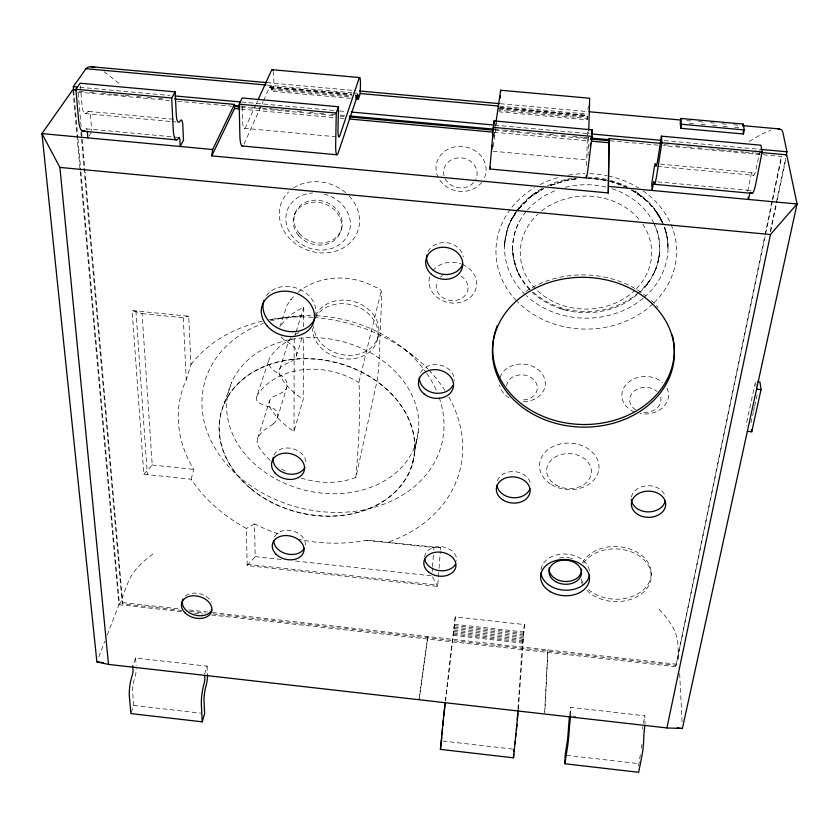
<?xml version="1.0" encoding="UTF-8"?>
<svg xmlns="http://www.w3.org/2000/svg" width="839" height="839" viewBox="0 0 839 839"><rect width="100%" height="100%" fill="white"/><g stroke="black" fill="none" stroke-linecap="round" stroke-linejoin="round"><path stroke-width="0.63" stroke-dasharray="4.2 3.15" d="M294.017 431.267L294.185 337.918A68.316 54.64 14.5 0 0 269.917 357.624A12.029 9.649 17.3 0 0 273.755 370.502L281.862 375.987A12.616 10.016 17 0 1 281.925 392.673L273.954 396.428A11.788 9.281 16.4 0 0 270.399 408.111A68.316 54.64 14.5 0 0 294.017 431.267L303.204 399.249L303.592 335.799M303.645 326.738L303.76 307.315A66.302 53.843 14.7 0 0 280.121 326.77M588.066 155.897L588.663 135.362M588.695 134.072L588.768 131.513M498.702 111.786L587.174 119.82L587.29 116.369M586.545 165.461L587.604 130.611M570.583 715.772L570.824 707.382L644.824 715.772L645.023 724.235M529.755 289.78C512.21 272.245 507.238 243.467 519.414 221.548M544.626 712.825L547.898 649.9L544.91 711.797M517.946 709.301L522.456 643.01L524.396 624.562L455.294 616.938L445.373 700.25M518.429 708.735L524.396 624.562M432.137 572.009L432.421 568.139M432.515 566.849L433.354 555.261M433.732 550.101L433.92 547.521L440.611 547.699L440.412 550.279M191.145 479.226L193.715 469.389A142.043 111.126 14.3 0 1 186.289 379.742L190.967 364.682L188.744 316.219L132.143 310.577L143.847 474.203L191.145 479.226A147.035 114.786 14.3 0 0 246.351 528.444L247.169 565.58L437.664 586.409L438.944 569.65M439.038 568.36L440.318 551.58M455.294 616.938L445.551 701.068M587.929 109.469L588.359 106.008M587.174 119.82L587.373 118.393L498.806 110.36M419.081 698.782L427.817 636.539L419.29 698.572M493.888 136.673L494.632 131.503M495.388 126.332L495.954 122.452M493.217 146.51L496.709 122.326M569.66 714.964L570.824 707.382M414.823 450.543L418.692 428.414M412.526 463.841A99.159 77.356 14.3 0 0 287.882 359.868A99.159 77.356 14.3 0 0 250.483 488.539A99.159 77.356 14.3 0 0 412.526 463.841L416.417 441.597A97.219 76.664 14.4 0 0 294.353 338.893A97.219 76.664 14.4 0 0 257.437 466.474A97.219 76.664 14.4 0 0 416.417 441.597M643.335 723.333L644.824 715.772M747.727 191.376L750.391 177.763A9.753 1.426 -83.1 0 1 752.656 173.012L753.044 174.627A14.798 2.171 -82.9 0 0 756.526 167.36L760.186 148.902M638.542 766.08L640.692 752.52M213.221 613.917L676.014 665.442L764.769 236.179M765.032 234.899L781.256 156.736M676.014 665.442L772.415 201.35M772.677 200.07L781.738 156.484L663.408 145.661M770.307 231.26L785.608 158.193M770.632 231.7L777.071 200.961M777.344 199.682L785.671 159.987M751.02 422.688L753.265 412.494M753.537 411.225L754.376 407.397M754.66 406.128L757.732 392.117M301.327 478.094A70.759 55.531 14.3 0 0 355.841 477.485L377.519 378.871L378.85 364.986L381.556 299.502C381.546 293.713 383.381 288.815 375.453 287.169C360.518 279.125 342.889 276.104 326.172 279.24M377.403 339.68L378.242 336.03M273.273 423.873A13.351 10.257 -22.4 0 0 276.251 420.559L277.856 415.431L276.178 410.806A13.34 10.32 -22.9 0 0 273.136 408.404L271.867 407.869A142.798 88.462 45.3 0 0 262.649 404.786L258.055 402.248A13.277 8.558 -16.4 0 1 256.786 400.266L256.461 398.808A11.798 7.593 -17.2 0 1 256.807 396.448L269.204 358.998M355.841 477.485A140.847 14.127 -83.7 0 0 358.882 382.594L381.242 290.693M341.211 229.792L341.819 227.788M204.653 674.157L207.076 666.124L135.54 658.017L132.698 665.977M277.457 417.99L286.77 387.492M296.356 356.124L302.386 336.418M294.562 336.691L295.716 333.02M296.094 331.793L303.76 307.315M279.649 369.223L288.48 341.62L291.175 337.372M257.688 438.262L269.634 400.738M279.827 326.916L287.011 305.207L291.185 299.345M131.304 712.426L133.726 705.421L132.656 692.941A11.117 2.36 -81.3 0 1 134.355 678.835L135.152 676.328A7.446 1.594 -81.4 0 0 136.317 669.008M294.657 214.312L295.359 212.33M224.044 403.685L231.7 382.364M182.021 610.446L122.211 603.786L122.683 602.57L85.085 172.047M98.75 657.031L104.844 641.206M107.182 635.113L118.897 604.678L72.983 90.948M256.797 396.448L257.615 394.833A70.759 55.531 14.3 0 1 358.882 382.594M350.597 98.352L271.458 91.178L273.871 85.714L273.818 77.649A13.403 2.265 -86 0 0 273.199 71.063M244.076 144.014L263.058 101.666M263.582 100.491L269.382 87.55C270.987 84.749 271.532 90.056 271.458 91.178M255.853 104.697L245.733 126.909A14.515 2.685 -85.9 0 1 242.597 120.103L242.314 105.787M256.377 103.533L257.447 101.194M89.196 135.813L91.189 132.719M516.436 211.48L511.989 218.381L507.91 227.631L511.622 219.325L516.31 211.753L510.741 221.087L518.145 209.446M517.107 210.516L519.121 207.6M518.911 208.45L521.197 205.471L517.013 210.851M518.743 208.754L528.916 198.151L536.446 192.53L528.916 198.151L518.366 209.089M518.439 209.026L530.196 197.144L543.326 188.691L530.814 196.557L543.326 188.723M247.169 565.58L255.161 556.624L254.574 523.924A142.043 111.126 14.3 0 0 280.74 534.632M290.693 299.89L295.475 294.615M143.847 474.203L152.226 464.995L142.074 313.608L132.143 310.577M639.622 292.549C658.08 276.136 665.453 247.809 654.682 225.135M297.981 292.475C305.952 285.501 316.009 281.275 326.319 279.209M637.095 294.657C607.415 320.037 558.564 318.505 530.814 290.881M273.262 423.863L272.014 424.796A145.839 64.886 -39.5 0 0 262.974 431.12L258.569 436.217A13.015 11.41 -26.4 0 0 257.395 439.3L257.133 441.345A11.568 10.089 -27.8 0 0 257.552 444.345L258.402 446.191A70.759 55.531 14.3 0 0 272.098 462.006M152.887 554.013C143.228 561.197 133.779 569.765 128.65 580.871L119.484 604.73L80.89 171.502M749.3 141.497L761.246 134.282L770.81 130.213M254.574 523.924L246.351 528.444M295.15 334.446L298.978 332.485M550.342 185.44L566.168 180.312L577.788 178.592L567.384 180.102L550.269 185.44M550.279 185.409L566.168 180.312L576.456 178.676M142.074 313.608L183.28 317.729L188.744 316.219M301.883 315.768L268.532 319.858A147.035 114.786 14.3 0 1 312.632 317.362M587.027 178.172L597.651 178.833L607.572 180.563L588.401 178.235L598.973 179.053L607.824 180.721M440.611 547.699L366.307 540.232A142.043 111.126 14.3 0 1 298.244 539.267M266.938 82.621L355.6 90.633M500.338 103.721L587.709 111.618M686.805 120.575L692.018 121.047M698.541 121.634L703.753 122.106M710.276 122.693L715.489 123.165M722.012 123.753L727.224 124.224M733.747 124.812L738.96 125.284M267.347 85.127L352.464 92.825M353.754 92.94L357.613 93.297M499.509 106.134L587.363 114.083M689.322 123.312L694.514 123.773M701.005 124.361L706.197 124.833M712.678 125.42L717.869 125.892M723.061 126.364L729.552 126.951M734.744 127.413L741.236 128M270.074 86.606L351.3 93.937M500.201 107.434L586.723 115.268M269.738 86.92L351.499 94.262M500.128 107.78L587.845 115.656M269.382 87.55L351.95 95.027M498.943 108.241L587.72 116.275M271.175 88.535L351.782 95.835M498.89 109.164L587.562 117.198M271.343 89.742L351.866 97.041M79.852 87.277L169.866 95.489M241.622 102.033L338.169 110.842M339.47 110.958L345.993 111.556M494.716 125.126L589.953 133.81M664.32 140.595L760.858 149.405M79.327 91.273L84.55 91.755M89.773 92.227L96.296 92.825M101.519 93.307L111.965 94.262M113.265 94.377L123.711 95.331M125.011 95.447L131.534 96.045M136.757 96.527L141.98 96.999M147.203 97.481L153.726 98.079M158.949 98.551L165.472 99.149M241.171 106.071L246.393 106.543M251.616 107.025L260.751 107.853M262.062 107.979L272.497 108.934M273.808 109.049L284.243 110.003M285.554 110.119L292.077 110.717M297.3 111.199L302.522 111.671M309.046 112.269L314.268 112.751M319.481 113.223L326.014 113.821M331.237 114.303L335.149 114.66M340.372 115.132L345.584 115.614M494.381 129.206L502.215 129.93M503.515 130.045L513.961 130.999M515.261 131.115L521.795 131.713M527.007 132.195L532.23 132.667M537.453 133.149L543.976 133.737M549.199 134.219L555.722 134.817M560.945 135.289L567.468 135.887M572.691 136.369L583.136 137.323M584.437 137.439L589.66 137.921M664.058 144.717L670.581 145.315M675.804 145.787L682.327 146.385M687.55 146.867L692.773 147.339M697.996 147.821L704.519 148.419M709.742 148.891L720.177 149.845M721.488 149.961L731.923 150.915M733.234 151.041L743.669 151.995M744.98 152.111L754.114 152.95M755.415 153.065L760.637 153.547M169.583 100.512L77.377 92.08L78.027 91.157L81.1 126.385M177.375 101.225L231.91 106.207M241.034 107.046L334.929 115.625M340.141 116.107L344.053 116.464M495.335 130.297L589.23 138.886M610.1 140.784L658.206 145.189M241.076 109.08L334.887 117.67M340.099 118.142L344.011 118.498M493.856 132.216L588.978 140.921M88.661 111.419L174.942 119.379M660.482 164.119L752.216 172.572M85.043 113.611L170.674 121.508M171.974 121.634L175.865 121.991M244.264 128.294L334.981 136.663M492.986 151.24L586.818 159.903M657.356 166.405L753.716 175.299M86.333 128.839L172.729 136.862M174.019 136.977L177.878 137.334M657.566 181.874L750.716 190.516M152.226 464.995L193.715 469.389M366.307 540.232L433.92 547.521M255.161 556.624L281.149 559.456M295.443 561.018L431.854 575.869M247.138 564.311L437.759 585.14M454.392 624.289L523.893 631.987M454.277 625.621L523.746 633.309M454.13 627.048L523.599 634.745M453.983 628.537L523.452 636.235M453.826 630.037L523.305 637.745M453.668 631.515L523.169 639.224M453.511 632.921L523.054 640.639M453.364 634.221L522.949 641.95M453.228 635.375L522.865 643.114M122.683 602.57L179.966 608.946M189.069 609.963L207.296 611.988M212.508 612.564L675.951 664.142M189.813 611.316L205.419 613.047M118.897 604.678L181.937 611.683M194.449 613.089L202.755 614.001M211.386 614.977L679.338 667.099M573.142 716.066L575.711 716.359M133.726 705.421L200.762 713.15M442.751 741.036L512.786 749.112M566.451 755.299L638.489 763.605M559.98 308.595L568.265 310.87M610.079 181.287L624.94 186.541M609.093 180.962L617.609 183.479L627.257 187.537M610.205 181.308L619.14 184.045L627.436 187.695M631.557 189.981L645.034 199.221L631.819 190.096M631.725 190.013C644.289 196.85 654.724 207.453 661.478 220.049M104.088 71.661L120.082 84.257M404.325 349.202L415.63 357.718M659.108 609.324C667.582 618.291 675.972 628.914 677.734 641.499L678.751 661.94M656.853 212.456C650.718 203.846 642.705 196.84 633.896 191.061C646.544 199.147 657.703 210.463 663.408 224.527L655.343 209.949M432.442 576.928L437.664 586.409M662.411 222.461L658.972 215.717L653.906 208.46L662.558 222.891M756.4 387.859L755.54 381.472L746.406 423.527L746.679 425.751M512.839 252.917L515.754 266.98L513.489 258.402L512.619 249.592M73.675 90.591L77.859 137.575M77.975 138.875L80.764 170.191M81.551 131.597L82.128 138.12M82.243 139.431L84.97 170.737M80.932 132.552L81.383 137.774M81.498 139.075L122.211 603.786M80.324 85.819L82.012 105.347A14.431 4.164 -87 0 0 86.501 113.16L87.696 111.723A9.512 2.727 -86.7 0 1 90.612 116.831L91.745 130.444M135.54 658.017L136.18 665.673M135.908 310.954L147.339 474.58M679.663 673.633L682.076 721.96M183.28 317.729L186.289 379.742M207.076 666.124L207.474 675.049M651.169 572.439L651.242 574.851M642.485 729.143A7.593 0.818 -85.7 0 1 642.758 726.658M641.835 744.476A11.337 1.217 -85.7 0 1 641.426 748.22M85.851 129.007A4.761 1.374 -86.5 0 1 87.12 130.171M750.423 190.862A4.877 0.713 -83.1 0 1 750.936 190.757M559.561 558.019A16.224 12.05 3.9 0 1 569.807 557.998M570.709 558.239A16.224 12.05 3.9 0 1 572.46 558.837M185.461 595.984A15.48 10.928 15.9 0 1 199.598 593.697A15.48 10.928 15.9 0 1 211.596 602.255M525.938 291.385A90.78 74.807 1.4 0 1 645.6 295.643M651.284 300.488A90.78 74.807 1.4 0 1 655.605 304.84M656.413 305.742A90.78 74.807 1.4 0 1 657.996 307.567M274.007 455.116A16.696 12.826 15 0 1 292.371 448.603A16.696 12.826 15 0 1 305.973 462.929M631.442 497.118A17.074 13.078 0.2 0 1 647.687 485.75A17.074 13.078 0.2 0 1 665.086 496.132M420.738 372.506A17.546 14.263 9.4 0 1 440.821 365.227A17.546 14.263 9.4 0 1 454.256 380.822M274.657 536.719A16.025 11.851 13.9 0 1 293.64 531.213A16.025 11.851 13.9 0 1 305.102 546.21M266.382 295.695A26.942 22.139 18.2 0 1 297.814 288.522A26.942 22.139 18.2 0 1 315.768 314.499M497.412 480.757A16.843 13.057 5.6 0 1 515.104 471.686A16.843 13.057 5.6 0 1 530.437 484.229M428.068 251.543A18.521 15.91 10.1 0 1 447.218 242.786A18.521 15.91 10.1 0 1 463.254 256.724M424.639 557.054A16.098 11.998 8.4 0 1 441.566 546.745A16.098 11.998 8.4 0 1 456.636 560.525M541.008 569.65A24.383 18.08 3.9 0 1 565.664 554.023A24.383 18.08 3.9 0 1 589.576 571.737M583.64 563.053A35.668 26.355 2.2 0 1 636.413 554.212A35.668 26.355 2.2 0 1 640.786 594.369A35.668 26.355 2.2 0 1 586.587 590.079M582.948 585.265A35.668 26.355 2.2 0 1 580.976 580.913M582.444 562.759A35.595 26.334 2.1 0 1 634.305 550.762A35.595 26.334 2.1 0 1 642.013 590.971A35.595 26.334 2.1 0 1 587.363 588.412M583 582.864A35.595 26.334 2.1 0 1 581.028 578.511M448.834 396.973A147.035 114.786 14.3 0 1 388.53 542.088M190.967 364.682A147.035 114.786 14.3 0 1 262.114 321.222M313.891 317.457A147.035 114.786 14.3 0 1 427.995 369.16M428.876 370.083A147.035 114.786 14.3 0 1 444.838 390.313M666.879 388.1A23.356 18.773 -1.1 0 1 663.009 407.293A23.356 18.773 -1.1 0 1 640.094 413.617M634.42 411.98A23.356 18.773 -1.1 0 1 626.733 383.905A23.356 18.773 -1.1 0 1 662.548 382.563M671.095 224.537A90.339 77.733 -0.1 0 1 653.686 303.089M652.732 303.98A90.339 77.733 -0.1 0 1 517.359 301.652M516.457 300.729A90.339 77.733 -0.1 0 1 510.311 209.362M511.916 207.285A90.339 77.733 -0.1 0 1 534.433 187.747M540.085 184.601A90.339 77.733 -0.1 0 1 558.91 177.312M568.58 175.162A90.339 77.733 -0.1 0 1 584.752 173.652M589.775 173.694A90.339 77.733 -0.1 0 1 607.163 175.729M608.38 175.991A90.339 77.733 -0.1 0 1 638.741 188.051M643.041 190.862A90.339 77.733 -0.1 0 1 670.046 222.199M438.22 177.354A25.128 22.454 10 0 1 461.072 146.385A25.128 22.454 10 0 1 483.914 178.938M481.785 182.283A25.128 22.454 10 0 1 438.692 178.246M349.202 196.064A40.744 34.955 19.5 0 1 347.692 244.915A40.744 34.955 19.5 0 1 292.266 241.108A40.744 34.955 19.5 0 1 288.626 191.911M293.619 187.915A40.744 34.955 19.5 0 1 345.836 192.844M462.383 264.421A23.922 20.335 9.3 0 1 475.189 290.693A23.922 20.335 9.3 0 1 446.012 301.935A23.922 20.335 9.3 0 1 429.599 277.048M432.84 270.661A23.922 20.335 9.3 0 1 461.408 264.033M500.034 377.477A23.052 18.752 5 0 1 526.546 364.504A23.052 18.752 5 0 1 545.193 385.667A23.052 18.752 5 0 1 521.271 401.566M509.168 397.875A23.052 18.752 5 0 1 499.572 385.038M324.064 194.019A32.742 28.033 19.4 0 1 344.871 239.65A32.742 28.033 19.4 0 1 290.997 234.563A32.742 28.033 19.4 0 1 312.727 192.949M660.618 397.151A15.637 12.543 -1 0 1 640.587 411.844M635.805 409.872A15.637 12.543 -1 0 1 633.833 391.435A15.637 12.543 -1 0 1 656.916 391.373M506.567 385.888A15.427 12.533 5 0 1 523.221 374.907A15.427 12.533 5 0 1 537.275 388.908A15.427 12.533 5 0 1 520.568 399.825M460.947 276.01A16.014 13.581 9.3 0 1 465.897 294.437A16.014 13.581 9.3 0 1 444.932 298.82A16.014 13.581 9.3 0 1 437.434 280.929M440.475 277.101A16.014 13.581 9.3 0 1 442.562 275.601M444.03 175.781A16.832 15.008 10 0 1 461.932 157.952A16.832 15.008 10 0 1 475.671 179.567M473.689 182.493A16.832 15.008 10 0 1 445.352 179.106M642.821 224.254A65.683 56.496 -0.1 0 1 636.182 289.004M635.249 289.927A65.683 56.496 -0.1 0 1 536.205 289.486M535.292 288.564A65.683 56.496 -0.1 0 1 537.904 214.113M541.564 210.988A65.683 56.496 -0.1 0 1 639.874 220.269M654.252 224.003A73.57 63.407 -0.2 0 1 639.706 291.584M638.72 292.465A73.57 63.407 -0.2 0 1 530.856 289.969M529.944 289.056A73.57 63.407 -0.2 0 1 525.864 211.879M527.385 210.065A73.57 63.407 -0.2 0 1 555.617 190.484M565.465 187.307A73.57 63.407 -0.2 0 1 607.09 187.317M612.092 188.765A73.57 63.407 -0.2 0 1 653.686 222.859M664.436 226.97A81.761 70.466 -0.2 0 1 644.184 297.405M643.188 298.254A81.761 70.466 -0.2 0 1 526.147 295.506M525.214 294.625A81.761 70.466 -0.2 0 1 516.006 211.785M516.751 210.725A81.761 70.466 -0.2 0 1 541.711 188.691M547.427 185.765A81.761 70.466 -0.2 0 1 571.946 178.371M587.793 177.27A81.761 70.466 -0.2 0 1 609.544 180.154M610.708 180.458A81.761 70.466 -0.2 0 1 626.723 186.447M635.637 191.502A81.761 70.466 -0.2 0 1 662.002 221.077M285.176 471.099A70.759 55.531 14.3 0 1 278.873 467.187M315.16 318.117A33.13 27.247 14.9 0 1 368.709 313.975A33.13 27.247 14.9 0 1 357.613 357.896A33.13 27.247 14.9 0 1 312.559 328.427M315.705 315.6A33.015 27.194 14.9 0 1 368.573 309.465A33.015 27.194 14.9 0 1 359.826 353.859A33.015 27.194 14.9 0 1 313.65 326.025M281.18 337.058A11.673 9.502 17.6 0 0 283.792 339.438L291.636 344.819A12.239 9.869 17.3 0 1 291.636 361.242L283.876 364.955A11.442 9.156 16.6 0 0 280.352 376.48A66.302 53.843 14.7 0 0 303.204 399.249M439.227 397.655A122.473 96.621 14.4 0 1 365.594 509.483A122.473 96.621 14.4 0 1 213.368 445.278A122.473 96.621 14.4 0 1 263.205 323.414M270.515 321.001A122.473 96.621 14.4 0 1 314.782 315.695M316.083 315.747A122.473 96.621 14.4 0 1 426.065 372.39M426.768 373.397A122.473 96.621 14.4 0 1 436.511 390.722M504.795 242.104L504.417 247.757L505.309 237.877L507.805 228.198L504.795 242.104M659.444 254.112L657.923 262.471L659.444 254.112M656.255 267.83L653.036 275.129L656.255 267.83M649.585 280.929L644.866 287.116L649.585 280.929M519.456 275.591L516.184 268.333L519.456 275.591M665.946 231.931L664.163 226.32L666.795 234.92L665.946 231.931L667.582 240.017L668.106 249.508L667.582 240.017L665.946 231.931M551.485 484.638A29.764 23.251 3.1 0 0 598.794 469.704A29.764 23.251 3.1 0 0 557.484 444.743A29.764 23.251 3.1 0 0 551.485 484.638M298.558 235.392A24.604 21.048 19.4 0 0 340.047 233.273A24.604 21.048 19.4 0 0 313.681 202.178A24.604 21.048 19.4 0 0 298.558 235.392M299.25 233.389A24.551 21.027 19.4 0 0 340.644 231.26A24.551 21.027 19.4 0 0 314.352 200.206A24.551 21.027 19.4 0 0 299.25 233.389M555.722 484.858A22.412 17.472 3.2 0 0 591.306 473.563A22.412 17.472 3.2 0 0 560.127 454.864A22.412 17.472 3.2 0 0 555.722 484.858M250.672 488.424A98.887 77.136 14.3 0 0 412.264 463.778A98.887 77.136 14.3 0 0 287.945 360.088A98.887 77.136 14.3 0 0 250.672 488.424"/><path stroke-width="1.26" d="M174.512 98.929L234.459 104.403L212.666 149.51L211.785 155.876L608.306 192.928L609.072 138.624L660.943 143.364M608.306 192.928L609.072 138.624M242.744 145.892A19.349 3.597 -85.8 0 1 239.86 135.215L239.199 104.172L242.167 97.974L338.463 106.742L336.261 113.034L335.673 144.077A19.423 2.412 -85.3 0 0 338.211 152.75L357.823 94.524L358.379 99.065L355.788 98.824M338.463 106.742L338.012 128.881A14.557 1.793 -85.3 0 0 339.889 135.593L358.956 78.677A13.445 1.521 -85.4 0 1 360.424 85.452L360.193 93.528L358.379 99.065M586.241 175.791A19.612 0.766 -83.9 0 0 588.16 167.443L592.082 136.4L592.25 129.856L494.045 120.91L489.829 168.996L586.388 177.973M588.81 130.223L589.66 98.236L500.673 90.234L496.143 121.152M644.771 725.504L643.849 735.551A15.217 1.636 -85.7 0 1 642.097 754.974L638.647 772.289L564.878 763.763L565.161 755.152L567.08 742.809A11.295 0.682 -85.1 0 0 568.443 728.42L569.461 716.223M500.705 91.524L500.673 90.234M491.675 149.95L491.99 145.231M517.244 719.684L517.684 713.192M518.334 710.014L513.489 757.816L440.433 749.374L445.058 702.841M513.489 757.816L513.741 754.156M513.908 751.713L514.076 749.269M441.765 737.177L440.433 749.374M441.975 734.702L442.499 728.514M492.503 139.148L492.944 133.936M493.269 130.024L494.045 120.91M500.212 98.058L500.38 96.034M516.908 724.298L516.384 730.108M442.782 725.441L443.349 719.768M515.995 733.831L515.639 736.904M443.768 715.94L445.079 704.928M514.706 744.319L515.02 741.844M590.226 145.85L590.541 143.385M591.002 139.694L591.317 137.239M591.935 132.31L592.25 129.856M570.583 715.772L569.429 727.056A15.165 0.923 -85.1 0 1 567.594 746.406L564.878 763.763M661.436 136.159L657.986 158.298A14.745 1.227 -83.5 0 1 655.699 165.65L655.553 164.056A9.722 0.808 -83.6 0 0 654.053 168.87L651.756 183.72L652.071 190.453L653.686 181.507L653.948 183.374A19.664 1.636 -83.6 0 0 656.989 173.809L661.835 142.766L661.436 136.159L760.91 145.21L762.127 151.932L755.949 182.965A19.748 2.905 -83 0 1 751.314 192.425M498.733 108.325L498.838 107.665M490.28 166.877L489.829 168.996M680.89 118.456L680.24 122.484L680.733 128.304L743.48 133.988L744.245 129.94L743.291 124.088L680.89 118.456L681.394 124.245L680.733 128.304M742.914 126.102L743.291 124.088M786.153 155.635L786.951 151.786L782.735 131.754L781.644 129.898L779.379 128.944L742.872 125.64M76.769 90.004L72.867 89.647L41.95 133.6L96.884 661.898L108.525 664.404L666.921 727.937L770.464 234.532L797.05 203.971L786.741 154.858L760.805 152.488M666.921 727.937L682.401 728.493L797.05 203.971L608.894 186.436M747.35 431.33L751.734 431.781L761.046 389.59L759.966 381.923L757.753 381.703M132.698 665.977L133.034 669.826A3.744 0.808 -81.3 0 1 132.457 674.546L131.65 677.073A14.924 3.178 -81.3 0 0 129.353 696.045L130.905 713.59L202.22 721.834L204.632 713.59L204.045 701.142A11.138 1.867 -81.9 0 1 205.691 686.984L206.384 684.456A7.467 1.258 -82 0 0 207.474 675.049M257.982 100.019L271.301 70.801A13.403 2.265 -86 0 1 272.895 70.214M211.785 155.876L234.553 108.483L234.459 104.403M175.183 91.871L176.232 114.01A14.473 3.293 -86.3 0 0 179.63 121.749L180.616 120.281A9.544 2.16 -86.1 0 1 182.818 125.347L183.489 140.197L180.196 146.479L179.903 140.103A4.772 1.091 -86 0 0 178.78 137.627L177.795 139.138A19.307 4.415 -86.2 0 1 173.212 129.049L171.701 98.006L175.183 91.871L80.104 83.208L75.877 89.259L78.614 120.292A19.245 5.569 -86.8 0 0 84.645 130.475M73.675 90.591L73.329 86.679L85.998 68.714L87.969 67.172L90.906 66.711L266.938 82.621M777.847 128.818L779.379 128.944M272.14 69.7L359.564 77.555M359.512 90.99L499.037 103.606M589.009 111.734L680.282 119.987M85.998 68.714L266.047 85.012M360.193 93.528L498.209 106.018M681.394 124.245L744.245 129.94M355.568 95.258L358.169 95.489M355.684 96.191L358.284 96.422M355.757 97.397L358.358 97.628M73.329 86.679L77.24 87.036M175.089 95.961L240.321 101.918M351.216 112.038L493.416 125.011M591.264 133.936L661.709 140.365M760.858 149.405L786.951 151.786M75.877 89.259L171.701 98.006M239.199 104.172L336.261 113.034M493.091 127.36L592.082 136.4M661.835 142.766L762.127 151.932M233.347 105.347L239.87 105.945M349.506 115.971L494.381 129.206M590.971 138.036L609.24 139.704M234.511 106.448L239.723 106.931M349.276 116.946L492.724 130.055M590.541 139.001L608.799 140.669M234.553 108.483L239.765 108.965M349.223 118.981L492.556 132.09M591.589 141.162L608.527 142.703M82.694 131.157L176.232 139.851M242.114 145.976L336.827 154.775M654.41 184.297L752.205 193.39M212.666 149.51L41.95 133.6L59.894 167.422L108.525 664.404M59.894 167.422L770.464 234.532M90.906 66.711L94.671 67.34M756.579 389.139L761.046 389.59M96.884 661.898L103.281 662.632M677.251 727.906L682.401 728.493M743.102 131.639L743.48 133.988M748.189 197.165L748.545 199.451L749.804 193.075A4.877 0.713 -83.1 0 1 749.951 192.372M751.45 429.547L751.734 431.781M87.319 131.503L87.864 137.879M202.22 721.834L201.36 704.32A14.955 2.517 -81.9 0 1 203.583 685.285L204.276 682.747A3.755 0.64 -82 0 0 204.831 677.996L204.716 675.437M581.511 569.167A16.224 12.05 3.9 0 1 565.077 581.511A16.224 12.05 3.9 0 1 549.209 567.793M211.91 609.911A15.48 10.928 15.9 0 1 192.802 614.4A15.48 10.928 15.9 0 1 183.007 599.088M672.322 335.023A90.78 74.807 1.4 0 1 581.521 424.482A90.78 74.807 1.4 0 1 495.555 330.419M495.922 329.276A90.78 74.807 1.4 0 1 497.17 325.857M304.956 467.26A16.696 12.826 15 0 1 285.26 473.238A16.696 12.826 15 0 1 273.283 457.234M665.285 500.673A17.074 13.078 0.2 0 1 647.572 511.874A17.074 13.078 0.2 0 1 631.316 499.394M452.829 385.573A17.546 14.263 9.4 0 1 432.84 392.683A17.546 14.263 9.4 0 1 419.385 377.288M304.379 548.14A16.025 11.851 13.9 0 1 286.802 553.897A16.025 11.851 13.9 0 1 273.734 540.725M315.212 317.006A26.942 22.139 18.2 0 1 282.617 330.105A26.942 22.139 18.2 0 1 264.002 300.289M529.902 488.728A16.843 13.057 5.6 0 1 512.262 497.642A16.843 13.057 5.6 0 1 496.95 485.267M462.698 264.054A18.521 15.91 10.1 0 1 440.79 273.892A18.521 15.91 10.1 0 1 426.873 255.046M455.325 564.5A16.098 11.998 8.4 0 1 438.336 570.499A16.098 11.998 8.4 0 1 424.744 559.162M589.471 574.893A24.383 18.08 3.9 0 1 564.857 590.195A24.383 18.08 3.9 0 1 540.977 572.806M555.617 581.626A16.256 12.061 3.9 0 0 581.385 574.023A16.256 12.061 3.9 0 0 558.711 560.945A16.256 12.061 3.9 0 0 555.617 581.626M185.262 612.994A15.511 10.928 15.9 0 0 211.071 612.617A15.511 10.928 15.9 0 0 193.515 595.795A15.511 10.928 15.9 0 0 185.262 612.994M527.028 410.544A91.011 74.902 1.5 0 0 673.465 363.79A91.011 74.902 1.5 0 0 549.776 282.334A91.011 74.902 1.5 0 0 527.028 410.544M431.382 274.269A18.615 15.951 10.1 0 0 462.226 267.935A18.615 15.951 10.1 0 0 439.028 247.673A18.615 15.951 10.1 0 0 431.382 274.269M550.51 591.757A24.499 18.112 3.9 0 0 589.366 580.431A24.499 18.112 3.9 0 0 555.292 560.693A24.499 18.112 3.9 0 0 550.51 591.757M428.792 572.167A16.172 12.019 8.4 0 0 455.535 568.024A16.172 12.019 8.4 0 0 435.357 552.272A16.172 12.019 8.4 0 0 428.792 572.167M637.965 514.538A17.158 13.099 0.3 0 0 665.537 506.116A17.158 13.099 0.3 0 0 642.139 492.074A17.158 13.099 0.3 0 0 637.965 514.538M275.328 473.28A16.77 12.858 15 0 0 303.55 472.462A16.77 12.858 15 0 0 285.26 453.154A16.77 12.858 15 0 0 275.328 473.28M275.916 554.044A16.088 11.861 13.9 0 0 303.036 553.488A16.088 11.861 13.9 0 0 285.459 535.555A16.088 11.861 13.9 0 0 275.916 554.044M267.337 326.151A27.068 22.202 18.1 0 0 312.842 324.274A27.068 22.202 18.1 0 0 283.509 291.175A27.068 22.202 18.1 0 0 267.337 326.151M423.894 393.753A17.629 14.294 9.5 0 0 453.039 388.342A17.629 14.294 9.5 0 0 431.026 369.968A17.629 14.294 9.5 0 0 423.894 393.753M503.494 500.317A16.916 13.078 5.6 0 0 530.049 491.853A16.916 13.078 5.6 0 0 506.148 477.821A16.916 13.078 5.6 0 0 503.494 500.317"/></g></svg>
